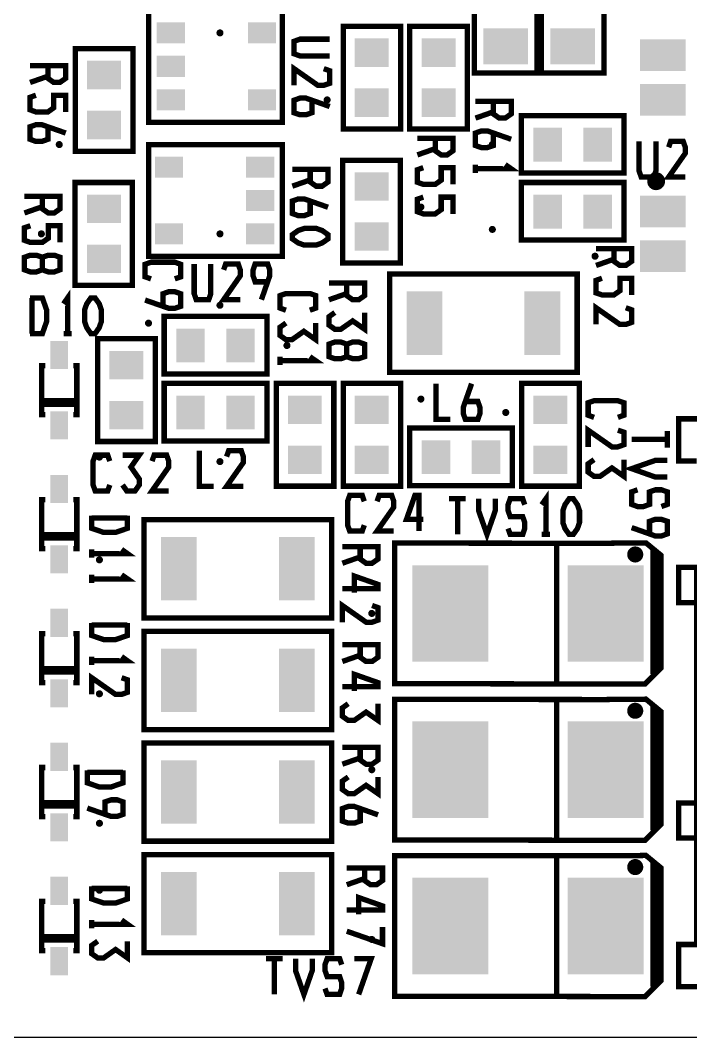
# Model space of a CAD drawing. Extents: x 0 to 115, y 0 to 65.
# Drawn here: x 29.37 to 48.44, y 0 to 28.93 of the extents above; entities that cross this region are included whole.
import ezdxf

# ---------------------------------------------------------------- set-up
doc = ezdxf.new("R2010")
doc.units = 0
doc.header["$MEASUREMENT"] = 0
doc.layers.get('0').update_dxf_attribs({"linetype": 'CONTINUOUS'})
for name, color, linetype in [('22-305-0_DRD', 7, 'CONTINUOUS'), ('22-305-0_SMT', 254, 'CONTINUOUS'), ('22-305-0_SST', 1, 'CONTINUOUS'), ('THRUHOLE_TAP', 12, 'CONTINUOUS')]:
    doc.layers.add(name, color=color, linetype=linetype)

# ---------------------------------------------------------------- blocks, each defined once
blk = doc.blocks.new('RECTANGLE_1')
blk.add_solid([(0.4826, 0.4064), (0.4826, -0.4064), (-0.4826, 0.4064), (-0.4826, -0.4064)])
blk = doc.blocks.new('RECTANGLE_2')
blk.add_solid([(0.4064, 0.4826), (0.4064, -0.4826), (-0.4064, 0.4826), (-0.4064, -0.4826)])
blk = doc.blocks.new('RECTANGLE_5')
blk.add_solid([(0.25019, 0.40005), (0.25019, -0.40005), (-0.25019, 0.40005), (-0.25019, -0.40005)])
blk = doc.blocks.new('RECTANGLE_6')
blk.add_solid([(0.63627, 0.51308), (0.63627, -0.51308), (-0.63627, 0.51308), (-0.63627, -0.51308)])
blk = doc.blocks.new('RECTANGLE_28')
blk.add_solid([(0.508, 0.9017), (0.508, -0.9017), (-0.508, 0.9017), (-0.508, -0.9017)])
blk = doc.blocks.new('RECTANGLE_29')
blk.add_solid([(1.0795, 1.3716), (1.0795, -1.3716), (-1.0795, 1.3716), (-1.0795, -1.3716)])
blk = doc.blocks.new('RECTANGLE_31')
blk.add_solid([(0.65024, 0.44958), (0.65024, -0.44958), (-0.65024, 0.44958), (-0.65024, -0.44958)])
blk = doc.blocks.new('RECTANGLE_32')
blk.add_solid([(0.40005, 0.29972), (0.40005, -0.29972), (-0.40005, 0.29972), (-0.40005, -0.29972)])
blk = doc.blocks.new('ROUND_53')
at = {"const_width": 0.10033}
blk.add_lwpolyline([(-0.050164, 0, 1), (0.050164, 0, 1)], format="xyb", close=True, dxfattribs=at)

msp = doc.modelspace()

# ---------------------------------------------------------------- linework, layer by layer
at = {"layer": '22-305-0_DRD'}
msp.add_line((115.16614, 0), (3.175, 0), dxfattribs=at)
at = {"layer": '22-305-0_SST', "const_width": 0.1524}
for points in [[(42.545, 30.988), (43.815, 30.988), (44.069, 30.734), (44.069, 27.432), (42.291, 27.432), (42.291, 30.734), (42.545, 30.988)], [(44.45, 30.988), (45.72, 30.988), (45.974, 30.734), (45.974, 27.432), (44.196, 27.432), (44.196, 30.734), (44.45, 30.988)], [(36.83, 29.21), (33.02, 29.21), (33.02, 26.035), (36.83, 26.035), (36.83, 29.21)], [(40.1955, 25.8445), (40.1955, 28.7655), (38.5572, 28.7655), (38.5572, 25.8445), (40.1955, 25.8445)], [(40.4495, 28.7655), (40.4495, 25.8445), (42.0878, 25.8445), (42.0878, 28.7655), (40.4495, 28.7655)], [(38.17366, 27.92222), (37.32784, 27.92222), (37.15766, 27.98064), (37.15766, 28.33624), (37.32784, 28.3972), (38.17366, 28.3972)], [(32.5755, 25.2095), (32.5755, 28.1305), (30.9372, 28.1305), (30.9372, 25.2095), (32.5755, 25.2095)], [(30.15742, 27.64028), (30.15742, 27.28468), (30.32506, 27.1653), (30.49524, 27.1653), (30.66542, 27.28468), (30.66542, 27.64028), (29.64942, 27.64028)], [(37.15766, 27.08402), (37.15766, 27.559), (37.83584, 27.08402), (38.00348, 27.08402), (38.17366, 27.14244), (38.17366, 27.49804), (38.00348, 27.559)], [(30.15742, 27.3431), (29.64942, 27.1653)], [(29.81706, 26.80208), (29.64942, 26.74366), (29.64942, 26.38806), (29.81706, 26.3271), (30.15742, 26.3271), (30.32506, 26.44648), (30.32506, 26.80208), (30.66542, 26.80208), (30.66542, 26.3271)], [(37.66566, 26.65984), (37.66566, 26.30424), (37.49548, 26.24582), (37.32784, 26.24582), (37.15766, 26.30424), (37.15766, 26.65984), (37.32784, 26.7208), (37.49548, 26.7208), (38.17366, 26.48204)], [(42.82694, 26.62682), (42.82694, 26.27122), (42.99712, 26.15184), (43.16476, 26.15184), (43.33494, 26.27122), (43.33494, 26.62682), (42.31894, 26.62682)], [(42.82694, 26.32964), (42.31894, 26.15184)], [(30.15742, 25.90546), (30.15742, 25.54986), (29.98724, 25.4889), (29.81706, 25.4889), (29.64942, 25.54986), (29.64942, 25.90546), (29.81706, 25.96388), (29.98724, 25.96388), (30.66542, 25.72766)], [(46.5455, 26.2255), (43.6245, 26.2255), (43.6245, 24.5872), (46.5455, 24.5872), (46.5455, 26.2255)], [(42.82694, 25.72766), (42.82694, 25.37206), (42.65676, 25.31364), (42.48912, 25.31364), (42.31894, 25.37206), (42.31894, 25.72766), (42.48912, 25.78862), (42.65676, 25.78862), (43.33494, 25.54986)], [(33.02, 22.225), (36.83, 22.225), (36.83, 25.4), (33.02, 25.4), (33.02, 22.225)], [(41.1734, 25.58034), (41.1734, 25.22474), (41.34358, 25.10536), (41.51376, 25.10536), (41.6814, 25.22474), (41.6814, 25.58034), (40.6654, 25.58034)], [(47.44974, 25.49144), (47.44974, 24.64562), (47.38878, 24.47544), (47.03318, 24.47544), (46.97476, 24.64562), (46.97476, 25.49144)], [(48.28794, 24.47544), (47.81296, 24.47544), (48.28794, 25.15362), (48.28794, 25.32126), (48.22698, 25.49144), (47.87138, 25.49144), (47.81296, 25.32126)], [(41.1734, 25.28316), (40.6654, 25.10536)], [(38.5445, 24.9555), (38.5445, 22.0345), (40.1828, 22.0345), (40.1828, 24.9555), (38.5445, 24.9555)], [(42.31894, 24.59482), (42.31894, 24.83104)], [(42.31894, 24.71166), (43.33494, 24.71166), (43.16476, 24.83104)], [(37.6174, 24.69134), (37.6174, 24.33574), (37.78758, 24.21636), (37.95776, 24.21636), (38.1254, 24.33574), (38.1254, 24.69134), (37.1094, 24.69134)], [(40.83558, 24.74214), (40.6654, 24.68372), (40.6654, 24.32812), (40.83558, 24.26716), (41.1734, 24.26716), (41.34358, 24.38654), (41.34358, 24.74214), (41.6814, 24.74214), (41.6814, 24.26716)], [(47.38116, 24.52116), (47.38116, 24.19858)], [(47.51832, 24.52878), (47.51832, 24.19096)], [(30.9245, 24.3205), (30.9245, 21.3995), (32.5628, 21.3995), (32.5628, 24.3205), (30.9245, 24.3205)], [(37.6174, 24.39416), (37.1094, 24.21636)], [(46.5455, 24.3205), (43.6245, 24.3205), (43.6245, 22.6822), (46.5455, 22.6822), (46.5455, 24.3205)], [(47.62754, 24.41956), (47.28972, 24.41956)], [(47.61992, 24.2824), (47.29734, 24.2824)], [(29.9974, 23.92934), (29.9974, 23.57374), (30.16758, 23.45436), (30.33776, 23.45436), (30.5054, 23.57374), (30.5054, 23.92934), (29.4894, 23.92934)], [(37.6174, 23.79472), (37.6174, 23.43912), (37.44976, 23.37816), (37.27958, 23.37816), (37.1094, 23.43912), (37.1094, 23.79472), (37.27958, 23.85314), (37.44976, 23.85314), (38.1254, 23.61692)], [(40.83558, 23.90394), (40.6654, 23.84552), (40.6654, 23.48992), (40.83558, 23.42896), (41.1734, 23.42896), (41.34358, 23.54834), (41.34358, 23.90394), (41.6814, 23.90394), (41.6814, 23.42896)], [(29.9974, 23.63216), (29.4894, 23.45436)], [(29.65958, 23.09114), (29.4894, 23.03272), (29.4894, 22.67712), (29.65958, 22.61616), (29.9974, 22.61616), (30.16758, 22.73554), (30.16758, 23.09114), (30.5054, 23.09114), (30.5054, 22.61616)], [(37.1094, 22.83714), (37.27958, 22.95652), (37.44976, 23.01494), (37.78758, 23.01494), (37.95776, 22.95652), (38.1254, 22.83714), (38.1254, 22.71776), (37.95776, 22.60092), (37.78758, 22.53996), (37.44976, 22.53996), (37.27958, 22.60092), (37.1094, 22.71776), (37.1094, 22.83714)], [(29.9974, 21.83892), (30.16758, 21.77796), (30.33776, 21.77796), (30.5054, 21.83892), (30.5054, 22.19452), (30.33776, 22.25294), (30.16758, 22.25294), (29.9974, 22.19452), (29.9974, 21.83892), (29.82976, 21.77796), (29.65958, 21.77796), (29.4894, 21.83892), (29.4894, 22.19452), (29.65958, 22.25294), (29.82976, 22.25294), (29.9974, 22.19452)], [(46.25594, 22.43582), (46.25594, 22.08022), (46.42612, 21.96084), (46.59376, 21.96084), (46.76394, 22.08022), (46.76394, 22.43582), (45.74794, 22.43582)], [(33.09112, 21.57984), (32.92094, 21.63826), (32.92094, 21.99386), (33.09112, 22.05482), (33.76676, 22.05482), (33.93694, 21.99386), (33.93694, 21.63826), (33.76676, 21.57984)], [(34.79038, 22.00402), (34.79038, 21.1582), (34.73196, 20.98802), (34.37636, 20.98802), (34.31794, 21.1582), (34.31794, 22.00402)], [(35.62858, 20.98802), (35.15614, 20.98802), (35.62858, 21.6662), (35.62858, 21.83638), (35.57016, 22.00402), (35.21456, 22.00402), (35.15614, 21.83638)], [(36.40836, 21.49602), (36.05276, 21.49602), (35.99434, 21.6662), (35.99434, 21.83638), (36.05276, 22.00402), (36.40836, 22.00402), (36.46678, 21.83638), (36.46678, 21.6662), (36.23056, 20.98802)], [(46.25594, 22.13864), (45.74794, 21.96084)], [(39.878, 18.923), (39.878, 21.717), (45.212, 21.717), (45.212, 18.923), (39.878, 18.923)], [(38.6588, 21.46046), (38.6588, 21.10486), (38.82644, 20.98548), (38.99662, 20.98548), (39.1668, 21.10486), (39.1668, 21.46046), (38.1508, 21.46046)], [(45.91812, 21.59762), (45.74794, 21.53666), (45.74794, 21.18106), (45.91812, 21.12264), (46.25594, 21.12264), (46.42612, 21.24202), (46.42612, 21.59762), (46.76394, 21.59762), (46.76394, 21.12264)], [(30.71876, 20.02282), (30.71876, 21.03882), (30.60192, 20.87118)], [(33.42894, 20.80006), (33.42894, 21.15566), (33.59912, 21.21662), (33.76676, 21.21662), (33.93694, 21.15566), (33.93694, 20.80006), (33.76676, 20.74164), (33.59912, 20.74164), (32.92094, 20.97786)], [(36.92906, 20.6883), (36.76142, 20.74926), (36.76142, 21.10486), (36.92906, 21.16328), (37.60724, 21.16328), (37.77742, 21.10486), (37.77742, 20.74926), (37.60724, 20.6883)], [(38.6588, 21.16328), (38.1508, 20.98548)], [(29.64434, 20.02282), (29.99994, 20.02282), (30.11932, 20.36318), (30.11932, 20.701), (29.99994, 21.03882), (29.64434, 21.03882)], [(29.70276, 20.02282), (29.70276, 21.03882)], [(31.37916, 20.02282), (31.26232, 20.193), (31.20136, 20.36318), (31.20136, 20.701), (31.26232, 20.87118), (31.37916, 21.03882), (31.49854, 21.03882), (31.61792, 20.87118), (31.67634, 20.701), (31.67634, 20.36318), (31.61792, 20.193), (31.49854, 20.02282), (31.37916, 20.02282)], [(45.74794, 20.28444), (45.74794, 20.75942), (46.42612, 20.28444), (46.59376, 20.28444), (46.76394, 20.34286), (46.76394, 20.69846), (46.59376, 20.75942)], [(36.3855, 20.5105), (33.4645, 20.5105), (33.4645, 18.8722), (36.3855, 18.8722), (36.3855, 20.5105)], [(38.31844, 20.62226), (38.1508, 20.50288), (38.1508, 20.26666), (38.31844, 20.14728), (38.48862, 20.14728), (38.82644, 20.3835), (39.1668, 20.14728), (39.1668, 20.62226)], [(36.92906, 20.32508), (36.76142, 20.2057), (36.76142, 19.96948), (36.92906, 19.8501), (37.09924, 19.8501), (37.43706, 20.08886), (37.77742, 19.8501), (37.77742, 20.32508)], [(30.83814, 20.02282), (30.60192, 20.02282)], [(33.2105, 16.9545), (33.2105, 19.8755), (31.5722, 19.8755), (31.5722, 16.9545), (33.2105, 16.9545)], [(38.6588, 19.3675), (38.82644, 19.30908), (38.99662, 19.30908), (39.1668, 19.3675), (39.1668, 19.7231), (38.99662, 19.78406), (38.82644, 19.78406), (38.6588, 19.7231), (38.6588, 19.3675), (38.48862, 19.30908), (38.31844, 19.30908), (38.1508, 19.3675), (38.1508, 19.7231), (38.31844, 19.78406), (38.48862, 19.78406), (38.6588, 19.7231)], [(36.76142, 19.13128), (36.76142, 19.3675)], [(36.76142, 19.25066), (37.77742, 19.25066), (37.60724, 19.3675)], [(30.08122, 19.1135), (29.97962, 19.1135), (29.97962, 17.7165), (30.08122, 17.7165)], [(30.87878, 17.7165), (30.98038, 17.7165), (30.98038, 19.1135), (30.87878, 19.1135)], [(36.3855, 18.6055), (33.4645, 18.6055), (33.4645, 16.9672), (36.3855, 16.9672), (36.3855, 18.6055)], [(38.2905, 15.6845), (38.2905, 18.6055), (36.6522, 18.6055), (36.6522, 15.6845), (38.2905, 15.6845)], [(40.1955, 15.6845), (40.1955, 18.6055), (38.5572, 18.6055), (38.5572, 15.6845), (40.1955, 15.6845)], [(41.60774, 17.58442), (41.19372, 17.58442), (41.19372, 18.60042)], [(42.03192, 18.09242), (42.38752, 18.09242), (42.44594, 17.92224), (42.44594, 17.75206), (42.38752, 17.58442), (42.03192, 17.58442), (41.97096, 17.75206), (41.97096, 17.92224), (42.20972, 18.60042)], [(45.2755, 15.6845), (45.2755, 18.6055), (43.6372, 18.6055), (43.6372, 15.6845), (45.2755, 15.6845)], [(29.97962, 18.01622), (29.97962, 18.11528), (30.98038, 18.11528), (30.98038, 18.01622), (29.97962, 18.01622)], [(45.69206, 17.6403), (45.52442, 17.70126), (45.52442, 18.05686), (45.69206, 18.11528), (46.37024, 18.11528), (46.54042, 18.05686), (46.54042, 17.70126), (46.37024, 17.6403)], [(48.61052, 16.39824), (48.09998, 16.39824), (48.09998, 17.59966), (55.46852, 17.59966), (55.46852, 17.3482)], [(43.3705, 17.3355), (40.4495, 17.3355), (40.4495, 15.6972), (43.3705, 15.6972), (43.3705, 17.3355)], [(45.52442, 16.8021), (45.52442, 17.27708), (46.20006, 16.8021), (46.37024, 16.8021), (46.54042, 16.86306), (46.54042, 17.21866), (46.37024, 17.27708)], [(46.7614, 17.02054), (47.7774, 17.02054)], [(47.7774, 16.78178), (47.7774, 17.25676)], [(31.91764, 15.72006), (31.85922, 15.54988), (31.50362, 15.54988), (31.44266, 15.72006), (31.44266, 16.3957), (31.50362, 16.56588), (31.85922, 16.56588), (31.91764, 16.3957)], [(32.28086, 15.72006), (32.40024, 15.54988), (32.63646, 15.54988), (32.75584, 15.72006), (32.75584, 15.8877), (32.51962, 16.22806), (32.75584, 16.56588), (32.28086, 16.56588)], [(33.59404, 15.54988), (33.11906, 15.54988), (33.59404, 16.22806), (33.59404, 16.3957), (33.53562, 16.56588), (33.18002, 16.56588), (33.11906, 16.3957)], [(34.87674, 15.67942), (34.46272, 15.67942), (34.46272, 16.69542)], [(35.71494, 15.67942), (35.23996, 15.67942), (35.71494, 16.35506), (35.71494, 16.52524), (35.65652, 16.69542), (35.30092, 16.69542), (35.23996, 16.52524)], [(45.69206, 16.43888), (45.52442, 16.3195), (45.52442, 16.08328), (45.69206, 15.9639), (45.86224, 15.9639), (46.20006, 16.20266), (46.54042, 15.9639), (46.54042, 16.43888)], [(47.7774, 15.94358), (47.43704, 15.94358), (46.7614, 16.18234), (47.43704, 16.41856), (47.7774, 16.41856)], [(47.60722, 15.10538), (47.7774, 15.16634), (47.7774, 15.52194), (47.60722, 15.58036), (47.43704, 15.58036), (47.2694, 15.52194), (47.2694, 15.16634), (47.09922, 15.10538), (46.92904, 15.10538), (46.7614, 15.16634), (46.7614, 15.52194), (46.92904, 15.58036)], [(30.08122, 15.3035), (29.97962, 15.3035), (29.97962, 13.9065), (30.08122, 13.9065)], [(30.87878, 13.9065), (30.98038, 13.9065), (30.98038, 15.3035), (30.87878, 15.3035)], [(39.15664, 14.57706), (39.09822, 14.40688), (38.74262, 14.40688), (38.68166, 14.57706), (38.68166, 15.2527), (38.74262, 15.42288), (39.09822, 15.42288), (39.15664, 15.2527)], [(39.99484, 14.40688), (39.51986, 14.40688), (39.99484, 15.08506), (39.99484, 15.2527), (39.93642, 15.42288), (39.58082, 15.42288), (39.51986, 15.2527)], [(40.83304, 14.7447), (40.35806, 14.7447), (40.59682, 15.42288), (40.71366, 15.42288), (40.71366, 14.40688)], [(42.04462, 15.32636), (41.56964, 15.32636)], [(41.8084, 14.31036), (41.8084, 15.32636)], [(42.88282, 15.32636), (42.88282, 14.98854), (42.6466, 14.31036), (42.40784, 14.98854), (42.40784, 15.32636)], [(43.72102, 15.15618), (43.6626, 15.32636), (43.307, 15.32636), (43.24604, 15.15618), (43.24604, 14.98854), (43.307, 14.81836), (43.6626, 14.81836), (43.72102, 14.64818), (43.72102, 14.48054), (43.6626, 14.31036), (43.307, 14.31036), (43.24604, 14.48054)], [(44.323, 14.31036), (44.323, 15.32636), (44.20362, 15.15618)], [(44.9834, 14.31036), (44.86402, 14.48054), (44.8056, 14.64818), (44.8056, 14.98854), (44.86402, 15.15618), (44.9834, 15.32636), (45.10024, 15.32636), (45.21962, 15.15618), (45.27804, 14.98854), (45.27804, 14.64818), (45.21962, 14.48054), (45.10024, 14.31036), (44.9834, 14.31036)], [(31.40456, 14.84122), (31.40456, 14.48562), (31.74492, 14.36878), (32.08274, 14.36878), (32.42056, 14.48562), (32.42056, 14.84122)], [(31.40456, 14.7828), (32.42056, 14.7828)], [(32.893, 11.938), (32.893, 14.732), (38.227, 14.732), (38.227, 11.938), (32.893, 11.938)], [(47.2694, 14.32814), (47.2694, 14.68374), (47.43704, 14.74216), (47.60722, 14.74216), (47.7774, 14.68374), (47.7774, 14.32814), (47.60722, 14.26718), (47.43704, 14.26718), (46.7614, 14.50594)], [(29.97962, 14.20622), (29.97962, 14.30528), (30.98038, 14.30528), (30.98038, 14.20622), (29.97962, 14.20622)], [(44.43984, 14.31036), (44.20362, 14.31036)], [(31.40456, 13.64742), (31.40456, 13.88618)], [(31.40456, 13.7668), (32.42056, 13.7668), (32.25292, 13.88618)], [(39.0398, 13.96746), (39.0398, 13.61186), (39.20744, 13.49248), (39.37762, 13.49248), (39.5478, 13.61186), (39.5478, 13.96746), (38.5318, 13.96746)], [(46.00956, 14.06144), (41.656, 14.06398), (40.0177, 14.06398), (40.0177, 10.06602), (47.1424, 10.0584), (47.5996, 10.5156), (47.5996, 13.716), (47.1678, 14.0716), (46.00956, 14.06144)], [(44.6278, 14.0208), (44.6278, 10.0838)], [(46.98746, 13.82776), (46.736, 13.82776)], [(46.8122, 13.88364), (46.8122, 13.59662)], [(46.94936, 13.86586), (46.94936, 13.6144)], [(47.2948, 13.97), (47.3456, 13.9192)], [(47.2948, 13.97), (47.3964, 13.8684), (47.371, 13.843), (47.371, 10.3378)], [(47.3456, 13.9192), (47.3964, 13.843)], [(47.3964, 13.843), (47.5488, 13.716)], [(47.3964, 13.843), (47.3964, 10.3632)], [(39.0398, 13.67028), (38.5318, 13.49248)], [(47.00524, 13.6906), (46.71822, 13.6906)], [(47.53102, 13.73124), (47.371, 13.73124)], [(47.5488, 13.59408), (47.371, 13.59408)], [(47.53356, 13.7287), (47.53356, 10.50036)], [(47.5488, 13.716), (47.5488, 10.5156)], [(47.5488, 13.45692), (47.371, 13.45692)], [(47.5488, 13.31976), (47.371, 13.31976)], [(48.61052, 12.37488), (48.09998, 12.37488), (48.09998, 13.3731), (48.61052, 13.3731), (48.61052, 12.37488), (48.61052, 6.67512), (48.61052, 5.67436), (48.61052, 3.10134), (49.59096, 3.10134), (54.68874, 3.10134), (54.68874, 1.69926), (53.13934, 1.69926), (52.61356, 1.69926), (51.46548, 1.69926), (50.9397, 1.69926), (50.9397, 3.10134)], [(31.40456, 12.9286), (31.40456, 13.16482)], [(31.40456, 13.04798), (32.42056, 13.04798), (32.25292, 13.16482)], [(38.86962, 12.65428), (38.86962, 13.12926), (39.5478, 12.8905), (39.5478, 12.77366), (38.5318, 12.77366)], [(47.5488, 13.1826), (47.371, 13.1826)], [(47.5488, 13.04544), (47.371, 13.04544)], [(47.5488, 12.90828), (47.371, 12.90828)], [(47.5488, 12.77112), (47.371, 12.77112)], [(47.5488, 12.63396), (47.371, 12.63396)], [(47.5488, 12.4968), (47.371, 12.4968)], [(38.5318, 11.81608), (38.5318, 12.29106), (39.20744, 11.81608), (39.37762, 11.81608), (39.5478, 11.8745), (39.5478, 12.2301), (39.37762, 12.29106)], [(47.5488, 12.35964), (47.371, 12.35964)], [(47.5488, 12.22248), (47.371, 12.22248)], [(47.5488, 12.08532), (47.371, 12.08532)], [(31.40456, 11.79322), (31.40456, 11.43762), (31.74492, 11.32078), (32.08274, 11.32078), (32.42056, 11.43762), (32.42056, 11.79322)], [(47.5488, 11.94816), (47.371, 11.94816)], [(47.5488, 11.811), (47.371, 11.811)], [(31.40456, 11.7348), (32.42056, 11.7348)], [(32.893, 8.763), (32.893, 11.557), (38.227, 11.557), (38.227, 8.763), (32.893, 8.763)], [(47.5488, 11.67384), (47.371, 11.67384)], [(47.5488, 11.53668), (47.371, 11.53668)], [(30.08122, 11.4935), (29.97962, 11.4935), (29.97962, 10.0965), (30.08122, 10.0965)], [(30.87878, 10.0965), (30.98038, 10.0965), (30.98038, 11.4935), (30.87878, 11.4935)], [(47.5488, 11.39952), (47.371, 11.39952)], [(47.5488, 11.26236), (47.371, 11.26236)], [(39.0398, 11.17346), (39.0398, 10.81786), (39.20744, 10.69848), (39.37762, 10.69848), (39.5478, 10.81786), (39.5478, 11.17346), (38.5318, 11.17346)], [(47.5488, 11.1252), (47.371, 11.1252)], [(47.5488, 10.98804), (47.371, 10.98804)], [(31.40456, 10.59942), (31.40456, 10.83818)], [(31.40456, 10.7188), (32.42056, 10.7188), (32.25292, 10.83818)], [(39.0398, 10.87628), (38.5318, 10.69848)], [(47.5488, 10.85088), (47.371, 10.85088)], [(47.5488, 10.71372), (47.371, 10.71372)], [(29.97962, 10.39622), (29.97962, 10.49528), (30.98038, 10.49528), (30.98038, 10.39622), (29.97962, 10.39622)], [(38.86962, 9.86028), (38.86962, 10.33526), (39.5478, 10.0965), (39.5478, 9.97966), (38.5318, 9.97966)], [(47.5488, 10.57656), (47.371, 10.57656)], [(47.5488, 10.5156), (47.371, 10.3378)], [(47.4726, 10.4394), (47.371, 10.4394)], [(31.40456, 9.76122), (31.40456, 10.2362), (32.08274, 9.76122), (32.25292, 9.76122), (32.42056, 9.82218), (32.42056, 10.17778), (32.25292, 10.2362)], [(38.69944, 9.49706), (38.5318, 9.37768), (38.5318, 9.14146), (38.69944, 9.02208), (38.86962, 9.02208), (39.20744, 9.2583), (39.5478, 9.02208), (39.5478, 9.49706)], [(46.00956, 9.61644), (41.656, 9.61898), (40.0177, 9.61898), (40.0177, 5.62102), (47.1424, 5.6134), (47.5996, 6.0706), (47.5996, 9.271), (47.1678, 9.6266), (46.00956, 9.61644)], [(44.6278, 9.5758), (44.6278, 5.6388)], [(47.2948, 9.525), (47.3456, 9.4742)], [(47.2948, 9.525), (47.3964, 9.4234), (47.371, 9.398), (47.371, 5.8928)], [(47.3456, 9.4742), (47.3964, 9.398)], [(47.00524, 9.2456), (46.71822, 9.2456)], [(46.98746, 9.38276), (46.736, 9.38276)], [(46.8122, 9.43864), (46.8122, 9.15162)], [(46.94936, 9.42086), (46.94936, 9.1694)], [(47.53102, 9.28624), (47.371, 9.28624)], [(47.3964, 9.398), (47.5488, 9.271)], [(47.3964, 9.398), (47.3964, 5.9182)], [(47.53356, 9.2837), (47.53356, 6.05536)], [(47.5488, 9.271), (47.5488, 6.0706)], [(47.5488, 9.14908), (47.371, 9.14908)], [(47.5488, 9.01192), (47.371, 9.01192)], [(47.5488, 8.87476), (47.371, 8.87476)], [(47.5488, 8.7376), (47.371, 8.7376)], [(32.893, 5.588), (32.893, 8.382), (38.227, 8.382), (38.227, 5.588), (32.893, 5.588)], [(47.5488, 8.60044), (47.371, 8.60044)], [(47.5488, 8.46328), (47.371, 8.46328)], [(47.5488, 8.32612), (47.371, 8.32612)], [(39.0398, 8.25246), (39.0398, 7.89686), (39.20744, 7.77748), (39.37762, 7.77748), (39.5478, 7.89686), (39.5478, 8.25246), (38.5318, 8.25246)], [(47.5488, 8.18896), (47.371, 8.18896)], [(47.5488, 8.0518), (47.371, 8.0518)], [(39.0398, 7.95528), (38.5318, 7.77748)], [(47.5488, 7.91464), (47.371, 7.91464)], [(47.5488, 7.77748), (47.371, 7.77748)], [(30.08122, 7.6835), (29.97962, 7.6835), (29.97962, 6.2865), (30.08122, 6.2865)], [(30.87878, 6.2865), (30.98038, 6.2865), (30.98038, 7.6835), (30.87878, 7.6835)], [(31.27756, 7.60222), (31.27756, 7.24662), (31.61792, 7.12978), (31.95574, 7.12978), (32.29356, 7.24662), (32.29356, 7.60222)], [(31.27756, 7.5438), (32.29356, 7.5438)], [(47.5488, 7.64032), (47.371, 7.64032)], [(47.5488, 7.50316), (47.371, 7.50316)], [(38.69944, 7.41426), (38.5318, 7.29488), (38.5318, 7.05866), (38.69944, 6.93928), (38.86962, 6.93928), (39.20744, 7.1755), (39.5478, 6.93928), (39.5478, 7.41426)], [(47.5488, 7.366), (47.371, 7.366)], [(47.5488, 7.22884), (47.371, 7.22884)], [(47.5488, 7.09168), (47.371, 7.09168)], [(47.5488, 6.95452), (47.371, 6.95452)], [(29.97962, 6.58622), (29.97962, 6.68528), (30.98038, 6.68528), (30.98038, 6.58622), (29.97962, 6.58622)], [(31.78556, 6.35), (31.78556, 6.7056), (31.95574, 6.76402), (32.12592, 6.76402), (32.29356, 6.7056), (32.29356, 6.35), (32.12592, 6.29158), (31.95574, 6.29158), (31.27756, 6.5278)], [(47.5488, 6.81736), (47.371, 6.81736)], [(47.5488, 6.6802), (47.371, 6.6802)], [(48.61052, 5.67436), (48.09998, 5.67436), (48.09998, 6.67512), (48.61052, 6.67512)], [(39.0398, 6.5151), (39.0398, 6.1595), (38.86962, 6.10108), (38.69944, 6.10108), (38.5318, 6.1595), (38.5318, 6.5151), (38.69944, 6.57606), (38.86962, 6.57606), (39.5478, 6.3373)], [(47.5488, 6.54304), (47.371, 6.54304)], [(47.5488, 6.40588), (47.371, 6.40588)], [(47.5488, 6.26872), (47.371, 6.26872)], [(47.5488, 6.13156), (47.371, 6.13156)], [(47.5488, 6.0706), (47.371, 5.8928)], [(47.4726, 5.9944), (47.371, 5.9944)], [(32.893, 2.413), (32.893, 5.207), (38.227, 5.207), (38.227, 2.413), (32.893, 2.413)], [(46.00956, 5.17144), (41.656, 5.17398), (40.0177, 5.17398), (40.0177, 1.17602), (47.1424, 1.1684), (47.5996, 1.6256), (47.5996, 4.826), (47.1678, 5.1816), (46.00956, 5.17144)], [(44.6278, 5.1308), (44.6278, 1.1938)], [(46.98746, 4.93776), (46.736, 4.93776)], [(46.8122, 4.99364), (46.8122, 4.70662)], [(46.94936, 4.97586), (46.94936, 4.7244)], [(47.2948, 5.08), (47.3456, 5.0292)], [(47.2948, 5.08), (47.3964, 4.9784), (47.371, 4.953), (47.371, 1.4478)], [(47.3456, 5.0292), (47.3964, 4.953)], [(47.3964, 4.953), (47.5488, 4.826)], [(47.3964, 4.953), (47.3964, 1.4732)], [(39.1668, 4.82346), (39.1668, 4.46786), (39.33444, 4.34848), (39.50462, 4.34848), (39.6748, 4.46786), (39.6748, 4.82346), (38.6588, 4.82346)], [(47.00524, 4.8006), (46.71822, 4.8006)], [(47.53102, 4.84124), (47.371, 4.84124)], [(47.5488, 4.70408), (47.371, 4.70408)], [(47.5488, 4.56692), (47.371, 4.56692)], [(47.53356, 4.8387), (47.53356, 1.61036)], [(47.5488, 4.826), (47.5488, 1.6256)], [(31.40456, 4.30022), (31.40456, 3.94462), (31.74492, 3.82778), (32.08274, 3.82778), (32.42056, 3.94462), (32.42056, 4.30022)], [(39.1668, 4.52628), (38.6588, 4.34848)], [(47.5488, 4.42976), (47.371, 4.42976)], [(47.5488, 4.2926), (47.371, 4.2926)], [(31.40456, 4.2418), (32.42056, 4.2418)], [(38.99662, 3.51028), (38.99662, 3.98526), (39.6748, 3.7465), (39.6748, 3.62966), (38.6588, 3.62966)], [(47.5488, 4.15544), (47.371, 4.15544)], [(47.5488, 4.01828), (47.371, 4.01828)], [(30.08122, 3.8735), (29.97962, 3.8735), (29.97962, 2.4765), (30.08122, 2.4765)], [(30.87878, 2.4765), (30.98038, 2.4765), (30.98038, 3.8735), (30.87878, 3.8735)], [(47.5488, 3.88112), (47.371, 3.88112)], [(47.5488, 3.74396), (47.371, 3.74396)], [(47.5488, 3.6068), (47.371, 3.6068)], [(47.5488, 3.46964), (47.371, 3.46964)], [(31.40456, 3.10642), (31.40456, 3.34518)], [(31.40456, 3.2258), (32.42056, 3.2258), (32.25292, 3.34518)], [(38.6588, 3.02768), (39.6748, 2.67208), (39.6748, 3.14706)], [(47.5488, 3.33248), (47.371, 3.33248)], [(47.5488, 3.19532), (47.371, 3.19532)], [(29.97962, 2.77622), (29.97962, 2.87528), (30.98038, 2.87528), (30.98038, 2.77622), (29.97962, 2.77622)], [(47.5488, 3.05816), (47.371, 3.05816)], [(47.5488, 2.921), (47.371, 2.921)], [(48.61052, 3.10134), (48.61052, 2.64922), (48.09998, 2.64922), (48.09998, 1.45034), (55.46852, 1.45034), (55.46852, 1.69926), (54.68874, 1.69926)], [(31.57474, 2.7432), (31.40456, 2.62382), (31.40456, 2.3876), (31.57474, 2.26822), (31.74492, 2.26822), (32.08274, 2.50698), (32.42056, 2.26822), (32.42056, 2.7432)], [(47.5488, 2.78384), (47.371, 2.78384)], [(47.5488, 2.64668), (47.371, 2.64668)], [(36.83762, 2.24536), (36.36264, 2.24536)], [(36.6014, 1.22936), (36.6014, 2.24536)], [(37.67582, 2.24536), (37.67582, 1.90754), (37.4396, 1.22936), (37.20084, 1.90754), (37.20084, 2.24536)], [(38.51402, 2.07518), (38.4556, 2.24536), (38.1, 2.24536), (38.03904, 2.07518), (38.03904, 1.90754), (38.1, 1.73736), (38.4556, 1.73736), (38.51402, 1.56718), (38.51402, 1.39954), (38.4556, 1.22936), (38.1, 1.22936), (38.03904, 1.39954)], [(38.99662, 1.22936), (39.35222, 2.24536), (38.87724, 2.24536)], [(47.5488, 2.50952), (47.371, 2.50952)], [(47.5488, 2.37236), (47.371, 2.37236)], [(47.5488, 2.2352), (47.371, 2.2352)], [(47.5488, 2.09804), (47.371, 2.09804)], [(47.5488, 1.96088), (47.371, 1.96088)], [(47.5488, 1.82372), (47.371, 1.82372)], [(47.5488, 1.68656), (47.371, 1.68656)], [(47.5488, 1.6256), (47.371, 1.4478)], [(47.4726, 1.5494), (47.371, 1.5494)]]:
    msp.add_lwpolyline(points, dxfattribs=at)
for points in [[(47.4599, 24.53894, 0.4142136), (47.27956, 24.3586)], [(47.6377, 24.3586, 0.4142136), (47.4599, 24.5364)], [(47.27956, 24.3586, 0.4142136), (47.4599, 24.17826)], [(47.4599, 24.1808, 0.4142136), (47.6377, 24.3586)], [(46.863, 13.8938, 0.4142136), (46.7106, 13.7414)], [(47.0154, 13.7414, 0.4142136), (46.863, 13.8938)], [(46.7106, 13.7414, 0.4142136), (46.863, 13.589)], [(46.863, 13.589, 0.4142136), (47.0154, 13.7414)], [(46.863, 9.4488, 0.4142136), (46.7106, 9.2964)], [(46.7106, 9.2964, 0.4142136), (46.863, 9.144)], [(47.0154, 9.2964, 0.4142136), (46.863, 9.4488)], [(46.863, 9.144, 0.4142136), (47.0154, 9.2964)], [(46.863, 5.0038, 0.4142136), (46.7106, 4.8514)], [(46.7106, 4.8514, 0.4142136), (46.863, 4.699)], [(47.0154, 4.8514, 0.4142136), (46.863, 5.0038)], [(46.863, 4.699, 0.4142136), (47.0154, 4.8514)]]:
    msp.add_lwpolyline(points, format="xyb", dxfattribs=at)

# ---------------------------------------------------------------- block references
at = {"layer": '22-305-0_SMT'}
for name, p in [('RECTANGLE_32', (33.655, 28.575)), ('RECTANGLE_32', (36.2458, 28.575)), ('RECTANGLE_6', (43.18, 28.194)), ('RECTANGLE_6', (45.085, 28.194)), ('RECTANGLE_1', (39.37, 28.0162)), ('RECTANGLE_1', (41.275, 28.0162)), ('RECTANGLE_31', (47.6504, 27.94)), ('RECTANGLE_1', (31.75, 27.3812)), ('RECTANGLE_32', (33.655, 27.62504)), ('RECTANGLE_32', (33.655, 26.67508)), ('RECTANGLE_32', (36.2458, 26.67508)), ('RECTANGLE_1', (39.37, 26.5938)), ('RECTANGLE_1', (41.275, 26.5938)), ('RECTANGLE_31', (47.6504, 26.67)), ('RECTANGLE_1', (31.75, 25.9588)), ('RECTANGLE_2', (44.3738, 25.4)), ('RECTANGLE_2', (45.7962, 25.4)), ('RECTANGLE_32', (33.6042, 24.75992)), ('RECTANGLE_32', (36.195, 24.75992)), ('RECTANGLE_1', (39.37, 24.2062)), ('RECTANGLE_32', (36.195, 23.80996)), ('RECTANGLE_1', (31.75, 23.5712)), ('RECTANGLE_2', (44.3738, 23.495)), ('RECTANGLE_2', (45.7962, 23.495)), ('RECTANGLE_31', (47.6504, 23.495)), ('RECTANGLE_32', (33.6042, 22.86)), ('RECTANGLE_32', (36.195, 22.86)), ('RECTANGLE_1', (39.37, 22.7838)), ('RECTANGLE_31', (47.6504, 22.225)), ('RECTANGLE_1', (31.75, 22.1488)), ('RECTANGLE_28', (40.8686, 20.32)), ('RECTANGLE_28', (44.2214, 20.32)), ('RECTANGLE_2', (34.2138, 19.685)), ('RECTANGLE_2', (35.6362, 19.685)), ('RECTANGLE_5', (30.48, 19.41576)), ('RECTANGLE_1', (32.385, 19.1262)), ('RECTANGLE_2', (34.2138, 17.78)), ('RECTANGLE_2', (35.6362, 17.78)), ('RECTANGLE_1', (37.465, 17.8562)), ('RECTANGLE_1', (39.37, 17.8562)), ('RECTANGLE_1', (44.45, 17.8562)), ('RECTANGLE_1', (32.385, 17.7038)), ('RECTANGLE_5', (30.48, 17.41424)), ('RECTANGLE_1', (37.465, 16.4338)), ('RECTANGLE_1', (39.37, 16.4338)), ('RECTANGLE_2', (41.1988, 16.51)), ('RECTANGLE_2', (42.6212, 16.51)), ('RECTANGLE_1', (44.45, 16.4338)), ('RECTANGLE_5', (30.48, 15.60576)), ('RECTANGLE_28', (33.8836, 13.335)), ('RECTANGLE_28', (37.2364, 13.335)), ('RECTANGLE_5', (30.48, 13.60424)), ('RECTANGLE_29', (41.6052, 12.065)), ('RECTANGLE_29', (46.0248, 12.065)), ('RECTANGLE_5', (30.48, 11.79576)), ('RECTANGLE_28', (33.8836, 10.16)), ('RECTANGLE_28', (37.2364, 10.16)), ('RECTANGLE_5', (30.48, 9.79424)), ('RECTANGLE_29', (41.6052, 7.62)), ('RECTANGLE_29', (46.0248, 7.62)), ('RECTANGLE_5', (30.48, 7.98576)), ('RECTANGLE_28', (33.8836, 6.985)), ('RECTANGLE_28', (37.2364, 6.985)), ('RECTANGLE_5', (30.48, 5.98424)), ('RECTANGLE_28', (33.8836, 3.81)), ('RECTANGLE_28', (37.2364, 3.81)), ('RECTANGLE_5', (30.48, 4.17576)), ('RECTANGLE_29', (41.6052, 3.175)), ('RECTANGLE_29', (46.0248, 3.175)), ('RECTANGLE_5', (30.48, 2.17424))]:
    msp.add_blockref(name, p, dxfattribs=at)
at = {"layer": 'THRUHOLE_TAP'}
for p in [(35.052, 28.575), (38.1, 26.67), (30.48, 25.4), (42.799, 25.4), (40.767, 23.622), (29.972, 22.86), (35.052, 22.86), (42.799, 22.987), (45.72, 22.225), (35.052, 20.828), (33.02, 20.32), (36.957, 19.685), (40.767, 18.161), (43.18, 17.78), (31.623, 16.51), (35.052, 16.383), (31.623, 13.589), (39.37, 12.065), (31.623, 9.779), (39.37, 7.62), (31.623, 6.096), (31.623, 4.191), (39.37, 2.794)]:
    msp.add_blockref('ROUND_53', p, dxfattribs=at)

doc.saveas('drawing.dxf')
